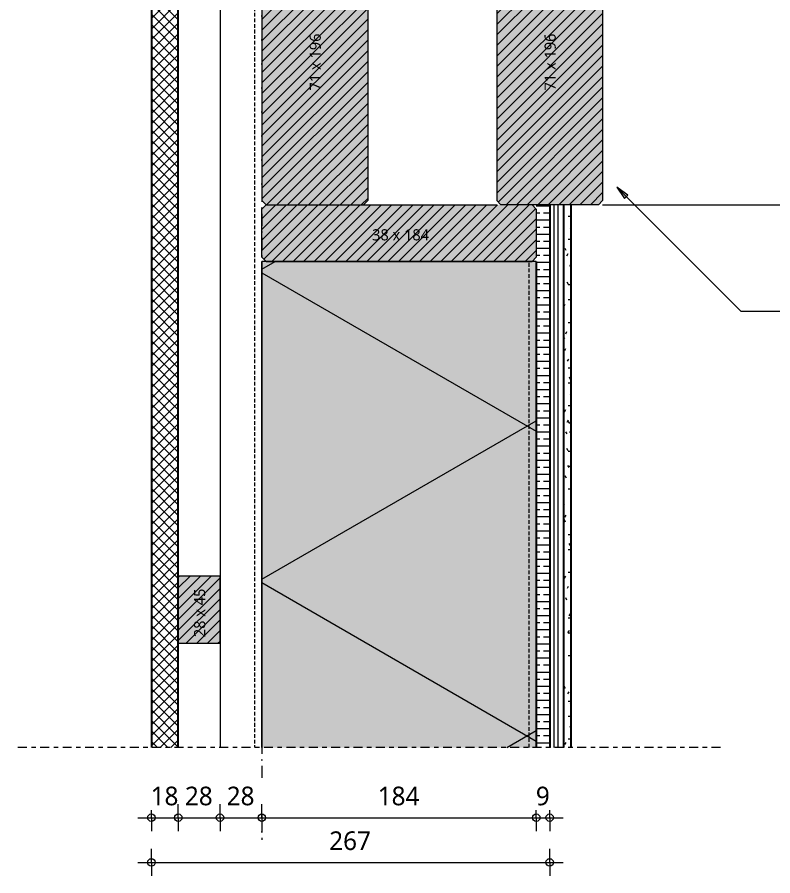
# Model space of a CAD drawing. Header units: millimetres. Extents: x 2927 to 18500, y -7154 to 6447.
# Drawn here: x 3080 to 3587, y 4942 to 5518 of the extents above; entities that cross this region are included whole.
import ezdxf

# ---------------------------------------------------------------- set-up
doc = ezdxf.new("R2010")
doc.units = ezdxf.units.MM
for name, pattern in [('MV_center', [15, 6, -3, 3, -3]), ('MV_hidden', [3.75, 2.5, -1.25]), ('MV_stramien', [16, 8, -4, 0, -4])]:
    doc.linetypes.add(name, pattern=pattern)
for name, color, linetype, lineweight in [('A-ANNO-DIMS', 211, 'Continuous', 13), ('A-ANNO-DIMS-5', 211, 'Continuous', 13), ('A-ANNO-NOTE', 131, 'Continuous', 18), ('A-DETL', 90, 'Continuous', 13), ('A-DETL-GENF', 92, 'Continuous', 18), ('A-DETL-MEDM', 33, 'Continuous', 18), ('G-ANNO-TEXT', 231, 'Continuous', 13)]:
    doc.layers.add(name, color=color, linetype=linetype, lineweight=lineweight)
doc.styles.add('Segoe UI', font='segoeui.ttf', dxfattribs={"height": 7.5})
doc.styles.add('Segoe UI_3', font='segoeui.ttf', dxfattribs={"height": 12.5})
doc.dimstyles.new('2_5_mm', dxfattribs={"dimscale": 304.8, "dimtxt": 13.092049, "dimasz": 0.016404, "dimexe": 0.029528, "dimexo": 0.0625, "dimgap": 0.014764, "dimtad": 1, "dimdec": 0, "dimzin": 0, "dimdsep": 46, "dimtxsty": 'Segoe UI_3', "dimblk1": 'DOTBLANK', "dimblk2": 'DOTBLANK', "dimsah": 1, "dimcen": 0.09, "dimdle": 0.029528, "dimazin": 0, "dimtfac": 1, "dimtdec": 4, "dimtix": 1, "dimtmove": 0, "dimatfit": 3, "dimfxl": 0.029528, "dimfxlon": 1, "dimtvp": 1, "dimtfill": 1, "dimtolj": 1, "dimtzin": 0, "dimarcsym": 2})

# ---------------------------------------------------------------- blocks, each defined once
blk = doc.blocks.new('42 isolatie - Type 1-V70-Details Domera')
at = {"layer": 'A-DETL-GENF'}
blk.add_hatch(color=256, dxfattribs=at).paths.add_polyline_path([(326.28, 184.8), (0.28, 184.8), (0.28, 0.8), (326.28, 0.8), (326.28, 181.97)])
at = {"layer": 'A-DETL-GENF', "lineweight": 13}
h = blk.add_hatch(dxfattribs=at)
h.set_pattern_fill('FP_24', color=256, style=0, pattern_type=2)
h.set_pattern_definition([(60, (-2126.39, 181.76), (-155.885, 90), []), (120, (-2126.39, 181.76), (-155.885, -90), [])])
h.paths.add_polyline_path([(326.28, 184.8), (0.28, 184.8), (0.28, 0.8), (326.28, 0.8), (326.28, 181.97)])
at = {"layer": 'A-DETL-GENF'}
for p, q in [((326.28, 184.8), (0.28, 184.8)), ((0.28, 184.8), (0.28, 181.97)), ((0.28, 181.97), (0.28, 3.63)), ((0.28, 3.63), (0.28, 0.8)), ((0.28, 0.8), (326.28, 0.8))]:
    blk.add_line(p, q, dxfattribs=at)
blk = doc.blocks.new('00 hout_rechthoekig_sls - Vuren Gewolmaniseerd 28x45-V71-Details Domera')
at = {"layer": 'A-DETL-GENF', "lineweight": 13}
blk.add_hatch(color=256, dxfattribs=at).paths.add_polyline_path([(45, 0), (45, 28), (0, 28), (0, 0)])
at = {"layer": 'A-DETL-MEDM', "lineweight": 13}
h = blk.add_hatch(dxfattribs=at)
h.set_pattern_fill('FP_112', color=256, style=0, pattern_type=2)
h.set_pattern_definition([(135, (5143.499, -3187.915), (-3.535534, -3.535534), [])])
h.paths.add_polyline_path([(45, 0), (45, 28), (0, 28), (0, 0)])
at = {"layer": 'A-DETL-MEDM'}
for p, q in [((45, 28), (0, 28)), ((0, 28), (0, 0)), ((45, 28), (0, 28)), ((45, 0), (45, 28)), ((45, 0), (45, 28)), ((45, 0), (45, 28)), ((0, 0), (45, 0))]:
    blk.add_line(p, q, dxfattribs=at)
blk = doc.blocks.new('NLRS_00_DI_maskeer - Type 1-4234563-Details Domera')
at = {"layer": 'A-DETL-GENF', "linetype": 'MV_center'}
blk.add_line((-100, 0), (371.5, 0), dxfattribs=at)
blk = doc.blocks.new('00 hout_rechthoekig_sls - Vuren 71x196-4309778-Details Domera')
at = {"layer": 'A-DETL-GENF'}
blk.add_hatch(color=256, dxfattribs=at).paths.add_polyline_path([(196, 68.17), (193.17, 71), (2.83, 71), (0, 68.17), (0, 2.83), (2.83, 0), (193.17, 0), (196, 2.83)])
at = {"layer": 'A-DETL-MEDM', "lineweight": 13}
h = blk.add_hatch(dxfattribs=at)
h.set_pattern_fill('FP_113', color=256, style=0, pattern_type=2)
h.set_pattern_definition([(135, (5588.499, -3243.915), (-3.535534, -3.535534), [])])
h.paths.add_polyline_path([(196, 68.17), (193.17, 71), (2.83, 71), (0, 68.17), (0, 2.83), (2.83, 0), (193.17, 0), (196, 2.83)])
at = {"layer": 'A-DETL-MEDM'}
for p, q in [((0, 68.17), (2.83, 71)), ((0, 68.17), (2.83, 71)), ((2.83, 71), (193.17, 71)), ((193.17, 71), (196, 68.17)), ((193.17, 71), (196, 68.17)), ((0, 2.83), (0, 68.17)), ((2.83, 0), (0, 2.83)), ((2.83, 0), (0, 2.83)), ((2.83, 0), (193.17, 0)), ((196, 2.83), (193.17, 0)), ((193.17, 0), (196, 2.83))]:
    blk.add_line(p, q, dxfattribs=at)
blk = doc.blocks.new('00 hout_rechthoekig_sls - SLS 38x184-4309779-Details Domera')
at = {"layer": 'A-DETL-GENF'}
blk.add_hatch(color=256, dxfattribs=at).paths.add_polyline_path([(181.17, 0), (184, 2.83), (184, 35.17), (181.17, 38), (2.83, 38), (0, 35.17), (0, 2.83), (2.83, 0)])
at = {"layer": 'A-DETL-MEDM', "lineweight": 13}
h = blk.add_hatch(dxfattribs=at)
h.set_pattern_fill('FP_116', color=256, style=0, pattern_type=2)
h.set_pattern_definition([(45, (-3243.915, -5354.499), (-3.535534, 3.535534), [])])
h.paths.add_polyline_path([(181.17, 0), (184, 2.83), (184, 35.17), (181.17, 38), (2.83, 38), (0, 35.17), (0, 2.83), (2.83, 0)])
at = {"layer": 'A-DETL-MEDM'}
for p, q in [((0, 35.17), (2.83, 38)), ((0, 35.17), (2.83, 38)), ((0, 2.83), (0, 35.17)), ((2.83, 38), (157.5, 38)), ((181.17, 38), (184, 35.17)), ((181.17, 38), (184, 35.17)), ((184, 35.17), (184, 2.83)), ((2.83, 0), (0, 2.83)), ((2.83, 0), (0, 2.83)), ((2.83, 0), (181.17, 0)), ((184, 2.83), (181.17, 0)), ((181.17, 0), (184, 2.83))]:
    blk.add_line(p, q, dxfattribs=at)
blk = doc.blocks.new('00 hout_rechthoekig_sls - Vuren 71x196-V74-Details Domera')
at = {"layer": 'A-DETL-GENF'}
blk.add_hatch(color=256, dxfattribs=at).paths.add_polyline_path([(196, 68.17), (193.17, 71), (2.83, 71), (0, 68.17), (0, 2.83), (2.83, 0), (193.17, 0), (196, 2.83)])
at = {"layer": 'A-DETL-MEDM', "lineweight": 13}
h = blk.add_hatch(dxfattribs=at)
h.set_pattern_fill('FP_117', color=256, style=0, pattern_type=2)
h.set_pattern_definition([(135, (5588.499, -3401.415), (-3.535534, -3.535534), [])])
h.paths.add_polyline_path([(196, 68.17), (193.17, 71), (2.83, 71), (0, 68.17), (0, 2.83), (2.83, 0), (193.17, 0), (196, 2.83)])
at = {"layer": 'A-DETL-MEDM'}
for p, q in [((0, 68.17), (2.83, 71)), ((0, 68.17), (2.83, 71)), ((2.83, 71), (193.17, 71)), ((193.17, 71), (196, 68.17)), ((193.17, 71), (196, 68.17)), ((0, 2.83), (0, 68.17)), ((196, 68.17), (196, 2.83)), ((2.83, 0), (0, 2.83)), ((2.83, 0), (0, 2.83)), ((2.83, 0), (193.17, 0)), ((196, 2.83), (193.17, 0)), ((193.17, 0), (196, 2.83))]:
    blk.add_line(p, q, dxfattribs=at)
blk = doc.blocks.new('DIMBLOCK88-Details Domera')
at = {"layer": 'A-ANNO-DIMS-5'}
for p, q in [((3169.91, 4981.46), (3169.91, 4990.46)), ((3187.91, 4981.46), (3187.91, 4990.46)), ((3160.91, 4981.46), (3187.91, 4981.46)), ((3169.91, 4981.46), (3169.91, 4972.46)), ((3187.91, 4981.46), (3187.91, 4972.46))]:
    blk.add_line(p, q, dxfattribs=at)
for centre in [(3169.91, 4981.46), (3187.91, 4981.46)]:
    blk.add_circle(centre, 2.5, dxfattribs=at)
at = {"layer": 'A-ANNO-DIMS-5', "color": 0, "insert": (3169.39, 5002.27), "char_height": 12.5, "width": 22.8516, "attachment_point": 1, "line_spacing_factor": 1.142579, "style": 'Segoe UI_3', "bg_fill": 3, "box_fill_scale": 1.25, "bg_fill_color": 9, "bg_fill_true_color": 13158600, "bg_fill_transparency": 0}
blk.add_mtext('18', dxfattribs=at)
blk = doc.blocks.new('_DotBlank')
at = {"color": 0, "linetype": 'ByBlock', "lineweight": -2}
blk.add_line((-0.5, 0), (-1, 0), dxfattribs=at)
blk.add_circle((0, 0), 0.5, dxfattribs=at)
blk = doc.blocks.new('DIMBLOCK89-Details Domera')
at = {"layer": 'A-ANNO-DIMS-5'}
for p, q in [((3187.91, 4981.46), (3187.91, 4990.46)), ((3215.91, 4981.46), (3215.91, 4990.46)), ((3187.91, 4981.46), (3215.91, 4981.46)), ((3187.91, 4981.46), (3187.91, 4972.46)), ((3215.91, 4981.46), (3215.91, 4972.46))]:
    blk.add_line(p, q, dxfattribs=at)
for centre in [(3187.91, 4981.46), (3215.91, 4981.46)]:
    blk.add_circle(centre, 2.5, dxfattribs=at)
at = {"layer": 'A-ANNO-DIMS-5', "color": 0, "insert": (3192.39, 5002.27), "char_height": 12.5, "width": 22.8516, "attachment_point": 1, "line_spacing_factor": 1.142579, "style": 'Segoe UI_3', "bg_fill": 3, "box_fill_scale": 1.25, "bg_fill_color": 9, "bg_fill_true_color": 13158600, "bg_fill_transparency": 0}
blk.add_mtext('28', dxfattribs=at)
blk = doc.blocks.new('DIMBLOCK90-Details Domera')
at = {"layer": 'A-ANNO-DIMS-5'}
for p, q in [((3215.91, 4981.46), (3215.91, 4990.46)), ((3243.91, 4981.46), (3243.91, 4990.46)), ((3215.91, 4981.46), (3243.91, 4981.46)), ((3215.91, 4981.46), (3215.91, 4972.46)), ((3243.91, 4981.46), (3243.91, 4972.46))]:
    blk.add_line(p, q, dxfattribs=at)
for centre in [(3215.91, 4981.46), (3243.91, 4981.46)]:
    blk.add_circle(centre, 2.5, dxfattribs=at)
at = {"layer": 'A-ANNO-DIMS-5', "color": 0, "insert": (3220.39, 5002.27), "char_height": 12.5, "width": 22.8516, "attachment_point": 1, "line_spacing_factor": 1.142579, "style": 'Segoe UI_3', "bg_fill": 3, "box_fill_scale": 1.25, "bg_fill_color": 9, "bg_fill_true_color": 13158600, "bg_fill_transparency": 0}
blk.add_mtext('28', dxfattribs=at)
blk = doc.blocks.new('DIMBLOCK91-Details Domera')
at = {"layer": 'A-ANNO-DIMS-5'}
for p, q in [((3243.91, 4981.46), (3243.91, 4990.46)), ((3427.91, 4981.46), (3427.91, 4990.46)), ((3243.91, 4981.46), (3427.91, 4981.46)), ((3243.91, 4981.46), (3243.91, 4972.46)), ((3427.91, 4981.46), (3427.91, 4972.46))]:
    blk.add_line(p, q, dxfattribs=at)
for centre in [(3243.91, 4981.46), (3427.91, 4981.46)]:
    blk.add_circle(centre, 2.5, dxfattribs=at)
at = {"layer": 'A-ANNO-DIMS-5', "color": 0, "insert": (3321.63, 5002.27), "char_height": 12.5, "width": 34.2774, "attachment_point": 1, "line_spacing_factor": 1.142579, "style": 'Segoe UI_3', "bg_fill": 3, "box_fill_scale": 1.25, "bg_fill_color": 9, "bg_fill_true_color": 13158600, "bg_fill_transparency": 0}
blk.add_mtext('184', dxfattribs=at)
blk = doc.blocks.new('DIMBLOCK92-Details Domera')
at = {"layer": 'A-ANNO-DIMS-5'}
for p, q in [((3427.91, 4981.46), (3427.91, 4990.46)), ((3436.91, 4981.46), (3436.91, 4990.46)), ((3427.91, 4981.46), (3445.91, 4981.46)), ((3427.91, 4981.46), (3427.91, 4972.46)), ((3436.91, 4981.46), (3436.91, 4972.46))]:
    blk.add_line(p, q, dxfattribs=at)
for centre in [(3427.91, 4981.46), (3436.91, 4981.46)]:
    blk.add_circle(centre, 2.5, dxfattribs=at)
at = {"layer": 'A-ANNO-DIMS-5', "color": 0, "insert": (3427.65, 5002.27), "char_height": 12.5, "width": 11.4258, "attachment_point": 1, "line_spacing_factor": 1.142579, "style": 'Segoe UI_3', "bg_fill": 3, "box_fill_scale": 1.25, "bg_fill_color": 9, "bg_fill_true_color": 13158600, "bg_fill_transparency": 0}
blk.add_mtext('9', dxfattribs=at)
blk = doc.blocks.new('DIMBLOCK93-Details Domera')
at = {"layer": 'A-ANNO-DIMS-5'}
for p, q in [((3169.91, 4951.46), (3169.91, 4960.46)), ((3436.91, 4951.46), (3436.91, 4960.46)), ((3160.91, 4951.46), (3445.91, 4951.46)), ((3169.91, 4951.46), (3169.91, 4942.46)), ((3436.91, 4951.46), (3436.91, 4942.46))]:
    blk.add_line(p, q, dxfattribs=at)
for centre in [(3169.91, 4951.46), (3436.91, 4951.46)]:
    blk.add_circle(centre, 2.5, dxfattribs=at)
at = {"layer": 'A-ANNO-DIMS-5', "color": 0, "insert": (3289.13, 4972.27), "char_height": 12.5, "width": 34.2774, "attachment_point": 1, "line_spacing_factor": 1.142579, "style": 'Segoe UI_3', "bg_fill": 3, "box_fill_scale": 1.25, "bg_fill_color": 9, "bg_fill_true_color": 13158600, "bg_fill_transparency": 0}
blk.add_mtext('267', dxfattribs=at)

msp = doc.modelspace()

# ---------------------------------------------------------------- hatches: boundary and pattern name
at = {"layer": 'A-DETL-GENF', "lineweight": 13}
h = msp.add_hatch(dxfattribs=at)
h.set_pattern_fill('FP_12', color=250, style=0, pattern_type=2)
h.set_pattern_definition([(45, (0, 0), (-3.535534, 3.535534), []), (135, (0, 0), (-3.535534, -3.535534), [])])
h.paths.add_polyline_path([(3187.91, 5028.5), (3187.91, 5797.5), (3169.91, 5797.5), (3169.91, 5028.5)])
h = msp.add_hatch(dxfattribs=at)
h.set_pattern_fill('FP_4', color=250, style=0, pattern_type=2)
h.set_pattern_definition([(0, (0, 0), (0, 9.476), []), (0, (0, 4.738), (0, 9.476), [4.738, -2.369])])
h.paths.add_polyline_path([(3436.91, 5028.5), (3436.91, 5392.5), (3427.91, 5392.5), (3427.91, 5028.5)])
h = msp.add_hatch(dxfattribs=at)
h.set_pattern_fill('FP_6', color=253, style=0, pattern_type=2)
h.set_pattern_definition([(90, (10, 0), (-25, 1e-15), []), (90, (12.5, 0), (-25, 1e-15), []), (90, (15, 0), (-25, 1e-15), []), (90, (17.5, 0), (-25, 1e-15), [])])
h.paths.add_polyline_path([(3446.41, 5028.5), (3446.41, 5392.5), (3436.91, 5392.5), (3436.91, 5028.5)])
h = msp.add_hatch(dxfattribs=at)
h.set_pattern_fill('FP_5', color=253, style=0, pattern_type=2)
h.set_pattern_definition([(0, (0, 0), (20.32, 5.08), [1.676, -13.564, 1.676, -13.564, -81.28]), (0, (0, 0), (20.32, 5.08), [-30.48, 1.676, -28.804, 1.676, -13.564, -35.56]), (0, (0, 0), (20.32, 5.08), [-76.2, 1.676, -8.484, 1.676, -23.724]), (120, (7.62, 2.54), (-14.559409, 15.0576362), [1.676, -13.564, 1.676, -13.564, -81.28]), (120, (7.62, 2.54), (-14.559409, 15.0576362), [-30.48, 1.676, -28.804, 1.676, -13.564, -35.56]), (120, (7.62, 2.54), (-14.559409, 15.0576362), [-76.2, 1.676, -8.484, 1.676, -23.724]), (240, (10.16, 12.7), (-5.760591, -20.1376362), [1.676, -13.564, 1.676, -13.564, -81.28]), (240, (10.16, 12.7), (-5.760591, -20.1376362), [-30.48, 1.676, -28.804, 1.676, -13.564, -35.56]), (240, (10.16, 12.7), (-5.760591, -20.1376362), [-76.2, 1.676, -8.484, 1.676, -23.724])])
h.paths.add_polyline_path([(3451.41, 5028.5), (3451.41, 5392.5), (3446.41, 5392.5), (3446.41, 5028.5)])
at = {"layer": 'G-ANNO-TEXT'}
msp.add_hatch(color=7, dxfattribs=at).paths.add_polyline_path([(3481.9, 5404.29), (3487.14, 5396.8), (3489.39, 5399.05)])

# ---------------------------------------------------------------- linework, layer by layer
at = {"layer": 'A-DETL', "linetype": 'MV_stramien', "lineweight": 18}
msp.add_line((3243.91, 6046.58), (3243.91, 4966.58), dxfattribs=at)
at = {"layer": 'A-DETL', "linetype": 'MV_hidden', "lineweight": 18}
for p, q in [((3238.91, 5802.5), (3238.91, 5028.5)), ((3422.91, 5353.5), (3422.91, 5028.5))]:
    msp.add_line(p, q, dxfattribs=at)
at = {"layer": 'A-DETL', "lineweight": 25}
for p, q in [((3169.91, 5797.5), (3169.91, 5028.5)), ((3187.91, 5028.5), (3187.91, 5698.5)), ((3436.91, 5392.5), (3436.91, 5028.5)), ((3446.41, 5028.5), (3446.41, 5392.5)), ((3451.41, 5028.5), (3451.41, 5392.5)), ((3427.91, 5354.5), (3427.91, 5028.5))]:
    msp.add_line(p, q, dxfattribs=at)
at = {"layer": 'A-DETL', "lineweight": 18}
for p, q in [((3215.91, 5698.5), (3215.91, 5028.5)), ((3472.41, 5392.5), (4021.41, 5392.5)), ((3243.91, 5028.5), (3243.91, 5354.5))]:
    msp.add_line(p, q, dxfattribs=at)
at = {"layer": 'G-ANNO-TEXT', "color": 250}
for p, q in [((3481.9, 5404.29), (3487.14, 5396.8)), ((3489.39, 5399.05), (3481.9, 5404.29)), ((3481.9, 5404.29), (3565.04, 5321.15)), ((3487.14, 5396.8), (3489.39, 5399.05)), ((3565.04, 5321.15), (3606.15, 5321.15))]:
    msp.add_line(p, q, dxfattribs=at)

# ---------------------------------------------------------------- block references
at = {"layer": 'A-DETL-GENF', "rotation": 270.0000000000001}
msp.add_blockref('42 isolatie - Type 1-V70-Details Domera', (3243.11, 5354.78), dxfattribs=at)
at = {"layer": 'A-DETL-GENF', "linetype": 'MV_center', "rotation": 180}
msp.add_blockref('NLRS_00_DI_maskeer - Type 1-4234563-Details Domera', (3451.41, 5028.5), dxfattribs=at)
at = {"layer": 'A-DETL-MEDM', "rotation": 269.9999999999993}
for name, p in [('00 hout_rechthoekig_sls - Vuren 71x196-4309778-Details Domera', (3243.91, 5588.5)), ('00 hout_rechthoekig_sls - Vuren 71x196-V74-Details Domera', (3401.41, 5588.5))]:
    msp.add_blockref(name, p, dxfattribs=at)
at = {"layer": 'A-DETL-MEDM'}
msp.add_blockref('00 hout_rechthoekig_sls - SLS 38x184-4309779-Details Domera', (3243.91, 5354.5), dxfattribs=at)
at = {"layer": 'A-DETL-MEDM', "lineweight": 13, "rotation": 270}
msp.add_blockref('00 hout_rechthoekig_sls - Vuren Gewolmaniseerd 28x45-V71-Details Domera', (3187.91, 5143.5), dxfattribs=at)

# ---------------------------------------------------------------- texts
at = {"layer": 'A-ANNO-NOTE', "lineweight": 13, "char_height": 7.5, "attachment_point": 1, "rotation": 90, "style": 'Segoe UI'}
for s, insert, width in [('71 x 196', (3275.97, 5469.21), 47.2996), ('71 x 196', (3433.47, 5469.21), 47.2996), ('28 x 45', (3198.47, 5102.51), 40.4852)]:
    msp.add_mtext(s, dxfattribs=dict(at, insert=insert, width=width))
at = {"layer": 'A-ANNO-NOTE', "lineweight": 13, "insert": (3317.86, 5376.14), "char_height": 7.5, "width": 47.2996, "attachment_point": 1, "style": 'Segoe UI'}
msp.add_mtext('38 x 184', dxfattribs=at)

# ---------------------------------------------------------------- dimensions: what is measured, and where the dimension line sits
at = {"layer": 'A-ANNO-DIMS'}
dim = msp.add_linear_dim(base=(3187.91, 4981.46), p1=(3169.91, 4990.46), p2=(3187.91, 4990.46), dimstyle='2_5_mm', override={"dimpost": '<>', "dimfxl": 18}, dxfattribs=at)
dim.commit()
dim.dimension.update_dxf_attribs({"geometry": 'DIMBLOCK88-Details Domera', "text_midpoint": (3178.91, 4992.45)})

# ---------------------------------------------------------------- next in the draw order: dimensions: what is measured, and where the dimension line sits
dim = msp.add_linear_dim(base=(3215.91, 4981.46), p1=(3187.91, 4990.46), p2=(3215.91, 4990.46), dimstyle='2_5_mm', override={"dimpost": '<>', "dimfxl": 28}, dxfattribs=at)
dim.commit()
dim.dimension.update_dxf_attribs({"geometry": 'DIMBLOCK89-Details Domera', "text_midpoint": (3201.91, 4992.41)})

# ---------------------------------------------------------------- next in the draw order: dimensions: what is measured, and where the dimension line sits
dim = msp.add_linear_dim(base=(3243.91, 4981.46), p1=(3215.91, 4990.46), p2=(3243.91, 4990.46), dimstyle='2_5_mm', override={"dimpost": '<>', "dimfxl": 28}, dxfattribs=at)
dim.commit()
dim.dimension.update_dxf_attribs({"geometry": 'DIMBLOCK90-Details Domera', "text_midpoint": (3229.91, 4992.41)})

# ---------------------------------------------------------------- next in the draw order: dimensions: what is measured, and where the dimension line sits
dim = msp.add_linear_dim(base=(3427.91, 4981.46), p1=(3243.91, 4990.46), p2=(3427.91, 4990.46), dimstyle='2_5_mm', override={"dimpost": '<>', "dimfxl": 184}, dxfattribs=at)
dim.commit()
dim.dimension.update_dxf_attribs({"geometry": 'DIMBLOCK91-Details Domera', "text_midpoint": (3335.91, 4992.45)})

# ---------------------------------------------------------------- next in the draw order: dimensions: what is measured, and where the dimension line sits
dim = msp.add_linear_dim(base=(3436.91, 4981.46), p1=(3427.91, 4990.46), p2=(3436.91, 4990.46), dimstyle='2_5_mm', override={"dimpost": '<>', "dimfxl": 9}, dxfattribs=at)
dim.commit()
dim.dimension.update_dxf_attribs({"geometry": 'DIMBLOCK92-Details Domera', "text_midpoint": (3432.41, 4992.42)})

# ---------------------------------------------------------------- next in the draw order: dimensions: what is measured, and where the dimension line sits
dim = msp.add_linear_dim(base=(3436.91, 4951.46), p1=(3169.91, 4960.46), p2=(3436.91, 4960.46), dimstyle='2_5_mm', override={"dimpost": '<>', "dimfxl": 267}, dxfattribs=at)
dim.commit()
dim.dimension.update_dxf_attribs({"geometry": 'DIMBLOCK93-Details Domera', "text_midpoint": (3303.41, 4962.42)})

doc.saveas('drawing.dxf')
